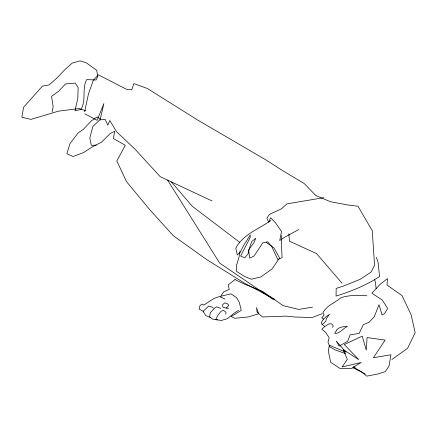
<?xml version="1.0" encoding="UTF-8"?>
<svg xmlns="http://www.w3.org/2000/svg" width="437" height="437" viewBox="0 0 437 437"><rect width="100%" height="100%" fill="white"/><g stroke="black" fill="none" stroke-linecap="round" stroke-linejoin="round"><path stroke-width="0.66" d="M281.668 235.472L281.362 243.431L282.084 257.573L277.812 259.687L271.705 246.419L267.668 241.825L262.823 242.825L253.979 256.071L249.674 258.201L248.609 250.09L254.055 242.426L255.743 238.263L251.832 241.453L249.39 248.118L248.134 253.755L244.709 257.901L240.618 256.011L250.177 237.504L250.254 234.953L244.168 244.589L240.11 252.346L237.346 254.94L235.811 248.145C243.163 234.21 258.791 229.119 270.88 220.467M225.705 314.225L226.011 312.297L223.422 310.297L220.985 311.352L217.73 315.509L215.796 319.523L221.22 320.49L227.426 318.666L233.784 313.466L238.651 310.265M239.968 251.302L239.023 257.136L236.422 265.576L236.543 271.421L244.562 276.452L251.357 279.232L260.982 276.878L272.153 268.826L279.554 257.956L274.108 248.03L266.324 242.415M52.107 111.998L53.161 106.857L51.555 96.364L58.58 91.317L65.501 83.937L75.159 83.063L78.125 87.4L77.824 98.243L74.995 110.79L80.954 109.425C86.592 100.237 81.653 89.033 86.673 79.6L96.031 80.004L97.751 76.617L96.741 70.352L86.373 62.846L80.047 60.852L72.171 63.125L64.124 70.395L57.105 77.923L48.977 84.991L42.487 86.089L23.576 107.262L21.85 117.22L30.94 119.383L58.509 111.156L79.092 108.529L85.958 110.894M84.636 111.73L88.471 93.889L93.283 80.375L98.347 74.825L126.746 89.388L131.739 89.76L133.88 83.604L147.335 88.476L197.666 120.033L266.204 160.095L282.526 170.561L304.289 183.6L315.831 195.563L330.519 201.752L347.672 204.964L358.012 206.259L372.253 230.687L374.558 265.188L371.1 272.087L360.208 279.298L343.515 286.017L336.157 288.425L336.069 296.078C351.233 291.332 366.293 285.306 379.573 276.49L378.01 262.134L376.361 257.366M332.623 327.422L333.289 325.762L331.421 323.735L328.471 324.107L324.959 326.395L321.812 329.208L325.603 332.459L329.181 337.67L327.996 342.111L329.869 346.847L335.245 349.966L345.53 353.566M220.527 296.505L223.81 291.801L229.207 289.474L228.256 284.777L235.04 279.587M226.279 308.172L228.78 305.425L227.448 303.791L224.886 302.852L222.575 304.693L222.941 307.364L228.502 308.446M391.896 359.525L407.595 348.273L415.15 332.688L411.157 314.804L402.002 295.603L386.991 284.995L387.466 278.631L380.327 284.143L371.854 293.189L382.402 300.115L387.635 308.435L384.587 313.608L382.064 314.962L379.054 304.665L374.28 316.765L368.997 322.309L363.3 324.68L359.192 333.398L350.124 334.884L347.623 341.27L339.112 346.126L336.239 341.04L345.973 352.227L329.318 345.186L328.356 351.157L330.656 362.306L340.401 368.708L350.911 368.446L355.21 367.282L353.129 366.987L362.054 372.133L366.741 376.148L378.218 373.914L385.276 371.614L389.039 366.064L390.94 354.784L373.384 357.723L385.134 340.106L367.096 337.561L366.239 350.059L362.213 336.14L344.345 344.553L358.722 359.607L343.231 349.6L347.339 359.454L342.105 366.922L361.197 362.508L352.735 367.512L365.277 374.094M322.102 324.401L323.342 323.702L325.893 321.048L326.231 318.688L329.46 314.389C326.057 316.475 322.79 318.901 321.299 322.79L322.189 324.565L324.806 326.532M298.804 229.545L285.257 236.881L279.735 240.492L281.537 231.473L275.234 222.488L270.601 217.773L268.706 222.176L266.898 218.047L269.498 214.398L281.379 208.837L286.989 203.861L323.735 197.688M322.216 313.706L312.182 317.502L294.571 317.005L286.055 316.12L262.528 316.978L257.087 312.204L256.514 307.632L258.649 313.761L248.396 316.945L234.816 318.294L231.118 316.552L241.257 310.39L239.35 302.502L236.597 297.641L230.938 293.822L221.084 296.21M312.466 307.195L298.75 309.391L283.089 305.643L262.719 291.446L244.075 283.968L234.926 279.5M96.359 145.177L91.311 145.313L89.803 137.89L92.895 126.473L100.499 119.17L97.205 116.919L91.464 120.781L83.385 129.314L78.103 132.946L70.057 143.451L66.845 153.704L73.083 156.533L83.451 152.606L92.77 146.635L101.603 142.134L110.233 133.449L114.707 131.286L113.401 138.54L125.288 145.308L116.816 160.953L126.506 181.655L150.06 210.017L173.391 235.805L207.225 259.917L244.436 283.138L275.026 299.482M366.933 295.811C358.231 294.904 349.382 295.09 340.958 297.657C334.922 302.885 326.712 305.419 322.845 312.87L324.15 314.924L321.719 317.89L323.314 319.097M217.648 319.955L212.513 319.136L209.613 316.716L210.339 312.761L214.37 308.265L216.577 306.785L220.718 308.396M225.017 299.012L219.347 296.543L213.835 298.52L203.74 305.173L202.08 304.015L199.917 305.725L199.141 309.063L203.533 311.477M210.066 317.448L205.707 315.541L203.145 311.395L208.586 306.14L212.622 307.227L213.19 308.052M212.054 200.954L160.226 176.679L134.864 149.05L116.482 131.603L109.824 120.508L107.786 125.146L105.082 119.274L100.084 119.924L103.897 103.547L97.134 120.333L84.838 113.822M273.338 299.558L219.669 263.079L167.617 180.142M239.755 242.366L192.253 206.269L171.457 181.939M342.045 283.198L316.546 253.613L289.48 241.224L288.873 233.74M374.558 279.183L375.53 282.788L376.093 288.666M336.637 330.017L334.715 333.404C340.046 333.775 342.941 328.291 347.42 326.379C343.591 326.69 339.254 326.718 336.637 330.017"/></g></svg>
